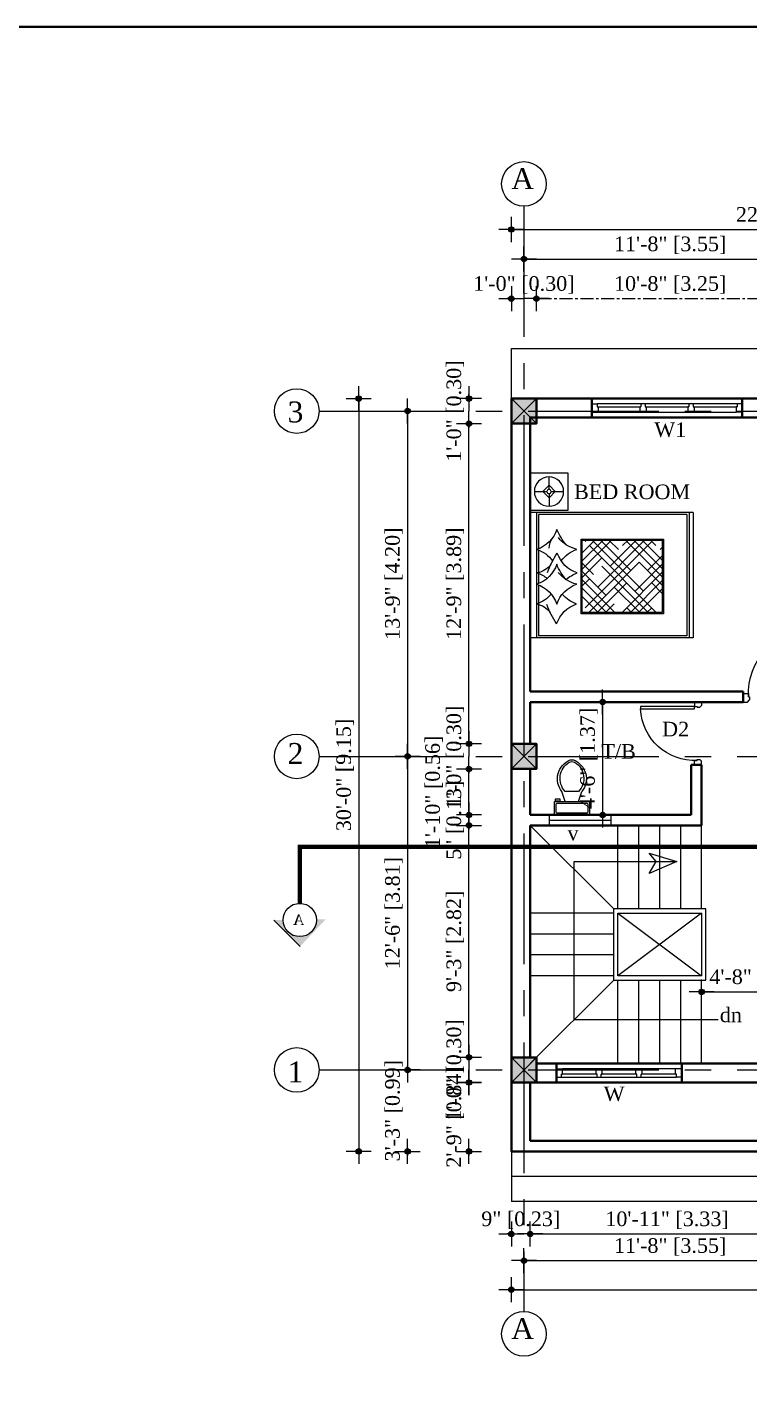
# Model space of a CAD drawing. Header units: feet. Extents: x 4160 to 31260, y -20219 to -1382.
# Drawn here: x 18262 to 18608, y -7173 to -6528 of the extents above; entities that cross this region are included whole.
import ezdxf

# ---------------------------------------------------------------- set-up
doc = ezdxf.new("R2010")
doc.units = ezdxf.units.FT
doc.header["$LTSCALE"] = 50
doc.header["$MEASUREMENT"] = 0
doc.header["$PDMODE"] = 34
for name, pattern in [('ACAD_ISO03W100', [30, 12, -18]), ('CENTER', [2, 1.25, -0.25, 0.25, -0.25]), ('HIDDEN', [0.375, 0.25, -0.125])]:
    doc.linetypes.add(name, pattern=pattern)
for name, color, linetype, lineweight in [('5Fixtures', 21, 'Continuous', 13), ('COLUMN', 145, 'Continuous', 40), ('DIMENISON', 152, 'Continuous', 9), ('DIMENSION', 142, 'Continuous', 13), ('DOOR & WIN', 11, 'Continuous', 25), ('DOOR PLAN', 241, 'Continuous', 13), ('HACTH', 8, 'Continuous', 13), ('stair', 140, 'Continuous', 18), ('Text1', 3, 'Continuous', 25), ('wall', 6, 'Continuous', 40), ('WINDOW FRAME PLAN', 102, 'Continuous', 15)]:
    doc.layers.add(name, color=color, linetype=linetype, lineweight=lineweight)
for name, color, linetype in [('CL', 253, 'CENTER'), ('DW', 10, 'Continuous'), ('Furniture', 32, 'Continuous'), ('Text', 7, 'Continuous')]:
    doc.layers.add(name, color=color, linetype=linetype)
doc.styles.add('7 INCH', font='times.ttf', dxfattribs={"height": 7})
doc.styles.add('arial', font='times.ttf')
doc.styles.add('NAVARAJ', font='times.ttf', dxfattribs={"height": 9})
doc.dimstyles.new('7 INCH', dxfattribs={"dimscale": 0, "dimtxt": 7, "dimasz": 1, "dimexe": 2, "dimexo": 9, "dimgap": 2, "dimtad": 1, "dimdec": 0, "dimzin": 3, "dimdsep": 46, "dimlunit": 4, "dimtxsty": '7 INCH', "dimblk": 'DIM', "dimcen": 3, "dimdle": 3, "dimse1": 1, "dimse2": 1, "dimclrd": 256, "dimclre": 256, "dimclrt": 7, "dimadec": 1, "dimazin": 2, "dimtfac": 1, "dimtdec": 0, "dimtix": 1, "dimtofl": 0, "dimtmove": 2, "dimatfit": 3, "dimldrblk": 'DIM', "dimfxl": 2, "dimfrac": 2, "dimtolj": 2, "dimtzin": 0, "dimarcsym": 0})

# ---------------------------------------------------------------- blocks, each defined once
blk = doc.blocks.new('A$C151D7C43')
at = {"layer": 'HACTH', "ltscale": 0.1}
h = blk.add_hatch(color=256, dxfattribs=at)
h.dxf.hatch_style = 1
h.paths.add_polyline_path([(-12, 6), (-12, -6), (0, -6), (0, 6)])
at = {"layer": 'CL'}
for points in [[(0, 6), (-12, -6)], [(-12, 6), (0, -6)]]:
    blk.add_lwpolyline(points, dxfattribs=at)
at = {"layer": 'COLUMN'}
blk.add_lwpolyline([(-12, 6), (0, 6), (0, -6), (-12, -6)], close=True, dxfattribs=at)
blk = doc.blocks.new('3ls')
at = {"layer": 'DOOR PLAN'}
for p, q in [((-36, -2.5), (-34, -2.5)), ((-34, -2.5), (-33, -3.5)), ((-33.5, -6.5), (-33.5, -5)), ((-33.5, -5), (-33, -5)), ((-33, -5), (-33, -3.5)), ((-2, -2.5), (-3, -3.5)), ((-3, -5), (-3, -3.5)), ((-2.5, -5), (-3, -5)), ((-2.5, -6.5), (-2.5, -5)), ((0, -2.5), (-2, -2.5)), ((-36, -6.5), (-33.5, -6.5)), ((0, -6.5), (-2.5, -6.5))]:
    blk.add_line(p, q, dxfattribs=at)
blk.add_lwpolyline([(-2.5, -6.5), (-2.5, -37.5), (-4, -37.5), (-4, -6.5)], close=True, dxfattribs=at)
blk.add_arc((-2.5, -6.5), 31.04, 177.22978, 267.22978, dxfattribs=at)
blk = doc.blocks.new('w1')
at = {"layer": 'wall'}
for p, q in [((14233.75, -9321.44), (14233.75, -9330.44)), ((14233.75, -9321.44), (14233.75, -9330.44)), ((14293.75, -9321.44), (14293.75, -9330.44))]:
    blk.add_line(p, q, dxfattribs=at)
at = {"layer": 'WINDOW FRAME PLAN'}
for p, q in [((14233.75, -9323.94), (14236.75, -9323.94)), ((14290.75, -9323.94), (14236.75, -9323.94)), ((14236.75, -9326.44), (14236.75, -9323.94)), ((14252.75, -9326.44), (14252.75, -9323.94)), ((14255.75, -9326.44), (14255.75, -9323.94)), ((14271.75, -9326.44), (14271.75, -9323.94)), ((14274.75, -9326.44), (14274.75, -9323.94)), ((14293.75, -9323.94), (14290.75, -9323.94)), ((14290.75, -9326.44), (14290.75, -9323.94)), ((14233.75, -9327.94), (14236.25, -9327.94)), ((14236.25, -9327.94), (14236.25, -9326.44)), ((14236.25, -9326.44), (14236.75, -9326.44)), ((14253.25, -9326.44), (14236.25, -9326.44)), ((14236.25, -9327.94), (14291.25, -9327.94)), ((14253.25, -9327.94), (14253.25, -9326.44)), ((14255.25, -9327.94), (14255.25, -9326.44)), ((14255.25, -9326.44), (14255.75, -9326.44)), ((14272.25, -9326.44), (14255.25, -9326.44)), ((14272.25, -9326.44), (14271.75, -9326.44)), ((14272.25, -9327.94), (14272.25, -9326.44)), ((14290.75, -9326.44), (14274.25, -9326.44)), ((14274.25, -9327.94), (14274.25, -9326.44)), ((14291.25, -9326.44), (14290.75, -9326.44)), ((14291.25, -9327.94), (14291.25, -9326.44)), ((14293.75, -9327.94), (14291.25, -9327.94))]:
    blk.add_line(p, q, dxfattribs=at)
blk = doc.blocks.new('COMMODE')
at = {"layer": '5Fixtures'}
for p, q in [((0, 0), (-16.8, 0)), ((-16.8, 0), (-16.8, -6.4)), ((0, -6.4), (0, 0)), ((-16.8, -6.4), (0, -6.4)), ((-16, -1.6), (-16, -4.8)), ((-1.6, -0.8), (-15.2, -0.8)), ((-15.2, -5.6), (-1.6, -5.6)), ((-14.8, -6.8), (-14.8, -6.4)), ((-14, -6.4), (-14, -7.6)), ((-11.6, -6.4), (-13.2, -11.2)), ((-5.2, -6.4), (-3.6, -11.2)), ((-0.8, -4.8), (-0.8, -1.6)), ((-16.4, -6.8), (-14.8, -6.8)), ((-16.4, -7.6), (-16.4, -6.8)), ((-14, -7.6), (-16.4, -7.6)), ((-5.2, -11.2), (-11.6, -11.2))]:
    blk.add_line(p, q, dxfattribs=at)
for centre, radius, start, end in [((-15.3, -1.5), 0.707, 81.8699, 188.1301), ((-15.3, -4.9), 0.707, 171.8699, 278.1301), ((-1.5, -1.5), 0.707, 351.8699, 98.1301), ((-1.5, -4.9), 0.707, 261.8699, 8.1301), ((-5.58, -17.26), 9.74, 141.46911, 247.97143), ((-5.04, -17.45), 9.06, 136.36773, 238.94682), ((-11.22, -17.26), 9.74, 292.02843, 38.53071), ((-11.76, -17.45), 9.06, 301.05301, 43.63209), ((-8.4, -22.3), 3.2, 245.73182, 294.26817), ((-8.4, -23.2), 3.2, 254.86053, 285.13947)]:
    blk.add_arc(centre, radius, start, end, dxfattribs=at)
blk = doc.blocks.new('DIM')
at = {"layer": 'DIMENSION'}
h = blk.add_hatch(color=256, dxfattribs=at)
h.paths.add_polyline_path([(0, 1.28), (0, 0), (1.28, 0, 0.414214)])
h.paths.add_polyline_path([(1.28, 0), (0, 0), (0, -1.28, 0.414214)])
h.paths.add_polyline_path([(0, 0), (-1.28, 0, 0.414214), (0, -1.28)])
h.paths.add_polyline_path([(0, 1.28, 0.414214), (-1.28, 0), (0, 0)])
for p, q in [((-6, 0), (6, 0)), ((0, 6), (0, -6))]:
    blk.add_line(p, q, dxfattribs=at)
blk.add_circle((0, 0), 1.28, dxfattribs=at)
blk = doc.blocks.new('*D105')
at = {"layer": 'CL', "lineweight": -2, "ltscale": 0.1, "transparency": 16777216}
for p, q in [((18492.85, -6657.93), (18491.85, -6657.93)), ((18506.85, -6657.93), (18507.85, -6657.93))]:
    blk.add_line(p, q, dxfattribs=at)
at = {"layer": 'Defpoints', "color": 0, "ltscale": 0.1, "transparency": 16777216}
for p in [(18505.85, -6657.93), (18493.85, -6705.73), (18505.85, -6705.73)]:
    blk.add_point(p, dxfattribs=at)
at = {"layer": 'CL', "lineweight": -2, "ltscale": 0.1, "transparency": 16777216}
blk.add_blockref('DIM', (18493.85, -6657.93), dxfattribs=at)
at = {"layer": 'CL', "lineweight": -2, "ltscale": 0.1, "transparency": 16777216, "rotation": 180}
blk.add_blockref('DIM', (18505.85, -6657.93), dxfattribs=at)
at = {"layer": 'CL', "color": 7, "ltscale": 0.1, "transparency": 16777216, "insert": (18499.85, -6651.4), "char_height": 7, "attachment_point": 5, "style": '7 INCH'}
blk.add_mtext('\\A2;1\'-0" [0.30]', dxfattribs=at)
blk = doc.blocks.new('*D106')
at = {"layer": 'CL', "lineweight": -2, "ltscale": 0.1, "transparency": 16777216}
blk.add_line((18506.85, -6657.93), (18632.8, -6657.93), dxfattribs=at)
at = {"layer": 'Defpoints', "color": 0, "ltscale": 0.1, "transparency": 16777216}
for p in [(18633.8, -6657.93), (18505.85, -6705.73), (18633.8, -6705.73)]:
    blk.add_point(p, dxfattribs=at)
at = {"layer": 'CL', "lineweight": -2, "ltscale": 0.1, "transparency": 16777216, "rotation": 180}
blk.add_blockref('DIM', (18505.85, -6657.93), dxfattribs=at)
at = {"layer": 'CL', "lineweight": -2, "ltscale": 0.1, "transparency": 16777216}
blk.add_blockref('DIM', (18633.8, -6657.93), dxfattribs=at)
at = {"layer": 'CL', "color": 7, "ltscale": 0.1, "transparency": 16777216, "insert": (18569.82, -6651.4), "char_height": 7, "attachment_point": 5, "style": '7 INCH'}
blk.add_mtext('\\A2;10\'-8" [3.25]', dxfattribs=at)
blk = doc.blocks.new('*D110')
at = {"layer": 'Defpoints', "color": 0, "ltscale": 0.1, "transparency": 16777216}
for p in [(18639.8, -6638.97), (18499.85, -6705.73), (18639.8, -6705.73)]:
    blk.add_point(p, dxfattribs=at)
at = {"layer": 'DIMENSION', "lineweight": -2, "ltscale": 0.1, "transparency": 16777216}
blk.add_line((18500.85, -6638.97), (18638.8, -6638.97), dxfattribs=at)
at = {"layer": 'DIMENSION', "lineweight": -2, "ltscale": 0.1, "transparency": 16777216, "rotation": 180}
blk.add_blockref('DIM', (18499.85, -6638.97), dxfattribs=at)
at = {"layer": 'DIMENSION', "lineweight": -2, "ltscale": 0.1, "transparency": 16777216}
blk.add_blockref('DIM', (18639.8, -6638.97), dxfattribs=at)
at = {"layer": 'DIMENSION', "color": 7, "ltscale": 0.1, "transparency": 16777216, "insert": (18569.82, -6632.44), "char_height": 7, "attachment_point": 5, "style": '7 INCH'}
blk.add_mtext('\\A2;11\'-8" [3.55]', dxfattribs=at)
blk = doc.blocks.new('*D120')
at = {"layer": 'Defpoints', "color": 0, "ltscale": 0.1, "transparency": 16777216}
for p in [(18493.85, -7032.9), (18502.85, -7032.9), (18502.85, -7105.37)]:
    blk.add_point(p, dxfattribs=at)
at = {"layer": 'DIMENSION', "lineweight": -2, "ltscale": 0.1, "transparency": 16777216}
for p, q in [((18492.85, -7105.37), (18491.85, -7105.37)), ((18503.85, -7105.37), (18504.85, -7105.37))]:
    blk.add_line(p, q, dxfattribs=at)
blk.add_blockref('DIM', (18493.85, -7105.37), dxfattribs=at)
at = {"layer": 'DIMENSION', "lineweight": -2, "ltscale": 0.1, "transparency": 16777216, "rotation": 180}
blk.add_blockref('DIM', (18502.85, -7105.37), dxfattribs=at)
at = {"layer": 'DIMENSION', "color": 7, "ltscale": 0.1, "transparency": 16777216, "insert": (18498.35, -7098.84), "char_height": 7, "attachment_point": 5, "style": '7 INCH'}
blk.add_mtext('\\A2;9" [0.23]', dxfattribs=at)
blk = doc.blocks.new('*D121')
at = {"layer": 'Defpoints', "color": 0, "ltscale": 0.1, "transparency": 16777216}
for p in [(18502.85, -7032.9), (18633.8, -7032.9), (18633.8, -7105.37)]:
    blk.add_point(p, dxfattribs=at)
at = {"layer": 'DIMENSION', "lineweight": -2, "ltscale": 0.1, "transparency": 16777216}
blk.add_line((18503.85, -7105.37), (18632.8, -7105.37), dxfattribs=at)
at = {"layer": 'DIMENSION', "lineweight": -2, "ltscale": 0.1, "transparency": 16777216, "rotation": 180}
blk.add_blockref('DIM', (18502.85, -7105.37), dxfattribs=at)
at = {"layer": 'DIMENSION', "lineweight": -2, "ltscale": 0.1, "transparency": 16777216}
blk.add_blockref('DIM', (18633.8, -7105.37), dxfattribs=at)
at = {"layer": 'DIMENSION', "color": 7, "ltscale": 0.1, "transparency": 16777216, "insert": (18568.32, -7098.84), "char_height": 7, "attachment_point": 5, "style": '7 INCH'}
blk.add_mtext('\\A2;10\'-11" [3.33]', dxfattribs=at)
blk = doc.blocks.new('*D126')
at = {"layer": 'Defpoints', "color": 0, "ltscale": 0.1, "transparency": 16777216}
for p in [(18499.85, -7032.9), (18639.8, -7032.9), (18639.8, -7118.14)]:
    blk.add_point(p, dxfattribs=at)
at = {"layer": 'DIMENSION', "lineweight": -2, "ltscale": 0.1, "transparency": 16777216}
blk.add_line((18500.85, -7118.14), (18638.8, -7118.14), dxfattribs=at)
at = {"layer": 'DIMENSION', "lineweight": -2, "ltscale": 0.1, "transparency": 16777216, "rotation": 180}
blk.add_blockref('DIM', (18499.85, -7118.14), dxfattribs=at)
at = {"layer": 'DIMENSION', "lineweight": -2, "ltscale": 0.1, "transparency": 16777216}
blk.add_blockref('DIM', (18639.8, -7118.14), dxfattribs=at)
at = {"layer": 'DIMENSION', "color": 7, "ltscale": 0.1, "transparency": 16777216, "insert": (18569.82, -7111.62), "char_height": 7, "attachment_point": 5, "style": '7 INCH'}
blk.add_mtext('\\A2;11\'-8" [3.55]', dxfattribs=at)
blk = doc.blocks.new('*D103')
at = {"layer": 'Defpoints', "color": 0, "ltscale": 0.1, "transparency": 16777216}
for p in [(18493.85, -7032.9), (18786.81, -7032.9), (18786.81, -7132.04)]:
    blk.add_point(p, dxfattribs=at)
at = {"layer": 'DIMENSION', "lineweight": -2, "ltscale": 0.1, "transparency": 16777216}
blk.add_line((18494.85, -7132.04), (18785.81, -7132.04), dxfattribs=at)
at = {"layer": 'DIMENSION', "lineweight": -2, "ltscale": 0.1, "transparency": 16777216, "rotation": 180}
blk.add_blockref('DIM', (18493.85, -7132.04), dxfattribs=at)
at = {"layer": 'DIMENSION', "lineweight": -2, "ltscale": 0.1, "transparency": 16777216}
blk.add_blockref('DIM', (18786.81, -7132.04), dxfattribs=at)
at = {"layer": 'DIMENSION', "color": 7, "ltscale": 0.1, "transparency": 16777216, "insert": (18640.33, -7125.51), "char_height": 7, "attachment_point": 5, "style": '7 INCH'}
blk.add_mtext('\\A2;24\'-5" [7.44]', dxfattribs=at)
blk = doc.blocks.new('*D128')
at = {"layer": 'Defpoints', "color": 0, "ltscale": 0.1, "transparency": 16777216}
for p in [(18473.54, -7032.9), (18493.85, -7032.9), (18493.85, -7065.9)]:
    blk.add_point(p, dxfattribs=at)
at = {"layer": 'DIMENSION', "lineweight": -2, "ltscale": 0.1, "transparency": 16777216}
for p, q in [((18473.54, -7031.9), (18473.54, -7030.9)), ((18473.54, -7066.9), (18473.54, -7067.9))]:
    blk.add_line(p, q, dxfattribs=at)
for p, rotation in [((18473.54, -7032.9), 270), ((18473.54, -7065.9), 90)]:
    blk.add_blockref('DIM', p, dxfattribs=dict(at, rotation=rotation))
at = {"layer": 'DIMENSION', "color": 7, "ltscale": 0.1, "transparency": 16777216, "insert": (18467.02, -7049.4), "char_height": 7, "attachment_point": 5, "rotation": 90, "style": '7 INCH'}
blk.add_mtext('\\A2;2\'-9" [0.84]', dxfattribs=at)
blk = doc.blocks.new('*D129')
at = {"layer": 'Defpoints', "color": 0, "ltscale": 0.1, "transparency": 16777216}
for p in [(18473.54, -7020.9), (18493.85, -7020.9), (18493.85, -7032.9)]:
    blk.add_point(p, dxfattribs=at)
at = {"layer": 'DIMENSION', "lineweight": -2, "ltscale": 0.1, "transparency": 16777216}
for p, q in [((18473.54, -7019.9), (18473.54, -7018.9)), ((18473.54, -7033.9), (18473.54, -7034.9))]:
    blk.add_line(p, q, dxfattribs=at)
for p, rotation in [((18473.54, -7020.9), 270), ((18473.54, -7032.9), 90)]:
    blk.add_blockref('DIM', p, dxfattribs=dict(at, rotation=rotation))
at = {"layer": 'DIMENSION', "color": 7, "ltscale": 0.1, "transparency": 16777216, "insert": (18467.02, -7026.9), "char_height": 7, "attachment_point": 5, "rotation": 90, "style": '7 INCH'}
blk.add_mtext('\\A2;1\'-0" [0.30]', dxfattribs=at)
blk = doc.blocks.new('*D130')
at = {"layer": 'Defpoints', "color": 0, "ltscale": 0.1, "transparency": 16777216}
for p in [(18473.54, -6909.9), (18502.85, -6909.9), (18493.85, -7020.9)]:
    blk.add_point(p, dxfattribs=at)
at = {"layer": 'DIMENSION', "lineweight": -2, "ltscale": 0.1, "transparency": 16777216}
blk.add_line((18473.54, -7019.9), (18473.54, -6910.9), dxfattribs=at)
for p, rotation in [((18473.54, -6909.9), 90), ((18473.54, -7020.9), 270)]:
    blk.add_blockref('DIM', p, dxfattribs=dict(at, rotation=rotation))
at = {"layer": 'DIMENSION', "color": 7, "ltscale": 0.1, "transparency": 16777216, "insert": (18467.02, -6965.4), "char_height": 7, "attachment_point": 5, "rotation": 90, "style": '7 INCH'}
blk.add_mtext('\\A2;9\'-3" [2.82]', dxfattribs=at)
blk = doc.blocks.new('*D131')
at = {"layer": 'Defpoints', "color": 0, "ltscale": 0.1, "transparency": 16777216}
for p in [(18473.54, -6904.9), (18502.85, -6904.9), (18502.85, -6909.9)]:
    blk.add_point(p, dxfattribs=at)
at = {"layer": 'DIMENSION', "lineweight": -2, "ltscale": 0.1, "transparency": 16777216}
for p, q in [((18473.54, -6903.9), (18473.54, -6902.9)), ((18473.54, -6910.9), (18473.54, -6911.9))]:
    blk.add_line(p, q, dxfattribs=at)
for p, rotation in [((18473.54, -6904.9), 270), ((18473.54, -6909.9), 90)]:
    blk.add_blockref('DIM', p, dxfattribs=dict(at, rotation=rotation))
at = {"layer": 'DIMENSION', "color": 7, "ltscale": 0.1, "transparency": 16777216, "insert": (18467.02, -6907.4), "char_height": 7, "attachment_point": 5, "rotation": 90, "style": '7 INCH'}
blk.add_mtext('\\A2;5" [0.13]', dxfattribs=at)
blk = doc.blocks.new('*D132')
at = {"layer": 'Defpoints', "color": 0, "ltscale": 0.1, "transparency": 16777216}
for p in [(18473.54, -6882.9), (18493.85, -6882.9), (18502.85, -6904.9)]:
    blk.add_point(p, dxfattribs=at)
at = {"layer": 'DIMENSION', "lineweight": -2, "ltscale": 0.1, "transparency": 16777216}
blk.add_line((18473.54, -6903.9), (18473.54, -6883.9), dxfattribs=at)
for p, rotation in [((18473.54, -6882.9), 90), ((18473.54, -6904.9), 270)]:
    blk.add_blockref('DIM', p, dxfattribs=dict(at, rotation=rotation))
at = {"layer": 'DIMENSION', "color": 7, "ltscale": 0.1, "transparency": 16777216, "insert": (18456.86, -6893.9), "char_height": 7, "attachment_point": 5, "rotation": 90, "style": '7 INCH'}
blk.add_mtext('\\A2;1\'-10" [0.56]', dxfattribs=at)
blk = doc.blocks.new('*D133')
at = {"layer": 'Defpoints', "color": 0, "ltscale": 0.1, "transparency": 16777216}
for p in [(18473.54, -6870.9), (18493.85, -6870.9), (18493.85, -6882.9)]:
    blk.add_point(p, dxfattribs=at)
at = {"layer": 'DIMENSION', "lineweight": -2, "ltscale": 0.1, "transparency": 16777216}
for p, q in [((18473.54, -6869.9), (18473.54, -6868.9)), ((18473.54, -6883.9), (18473.54, -6884.9))]:
    blk.add_line(p, q, dxfattribs=at)
for p, rotation in [((18473.54, -6870.9), 270), ((18473.54, -6882.9), 90)]:
    blk.add_blockref('DIM', p, dxfattribs=dict(at, rotation=rotation))
at = {"layer": 'DIMENSION', "color": 7, "ltscale": 0.1, "transparency": 16777216, "insert": (18467.02, -6876.9), "char_height": 7, "attachment_point": 5, "rotation": 90, "style": '7 INCH'}
blk.add_mtext('\\A2;1\'-0" [0.30]', dxfattribs=at)
blk = doc.blocks.new('*D134')
at = {"layer": 'Defpoints', "color": 0, "ltscale": 0.1, "transparency": 16777216}
for p in [(18473.54, -6717.73), (18493.85, -6717.73), (18493.85, -6870.9)]:
    blk.add_point(p, dxfattribs=at)
at = {"layer": 'DIMENSION', "lineweight": -2, "ltscale": 0.1, "transparency": 16777216}
blk.add_line((18473.54, -6869.9), (18473.54, -6718.73), dxfattribs=at)
for p, rotation in [((18473.54, -6717.73), 90), ((18473.54, -6870.9), 270)]:
    blk.add_blockref('DIM', p, dxfattribs=dict(at, rotation=rotation))
at = {"layer": 'DIMENSION', "color": 7, "ltscale": 0.1, "transparency": 16777216, "insert": (18467.02, -6794.31), "char_height": 7, "attachment_point": 5, "rotation": 90, "style": '7 INCH'}
blk.add_mtext('\\A2;12\'-9" [3.89]', dxfattribs=at)
blk = doc.blocks.new('*D135')
at = {"layer": 'Defpoints', "color": 0, "ltscale": 0.1, "transparency": 16777216}
for p in [(18473.54, -6705.73), (18493.85, -6705.73), (18493.85, -6717.73)]:
    blk.add_point(p, dxfattribs=at)
at = {"layer": 'DIMENSION', "lineweight": -2, "ltscale": 0.1, "transparency": 16777216}
for p, q in [((18473.54, -6704.73), (18473.54, -6703.73)), ((18473.54, -6718.73), (18473.54, -6719.73))]:
    blk.add_line(p, q, dxfattribs=at)
for p, rotation in [((18473.54, -6705.73), 270), ((18473.54, -6717.73), 90)]:
    blk.add_blockref('DIM', p, dxfattribs=dict(at, rotation=rotation))
at = {"layer": 'DIMENSION', "color": 7, "ltscale": 0.1, "transparency": 16777216, "insert": (18467.02, -6711.73), "char_height": 7, "attachment_point": 5, "rotation": 90, "style": '7 INCH'}
blk.add_mtext('\\A2;1\'-0" [0.30]', dxfattribs=at)
blk = doc.blocks.new('*D136')
at = {"layer": 'Defpoints', "color": 0, "ltscale": 0.1, "transparency": 16777216}
for p in [(18502.85, -6850.9), (18502.85, -6904.9), (18537.51, -6904.9)]:
    blk.add_point(p, dxfattribs=at)
at = {"layer": 'DIMENSION', "lineweight": -2, "ltscale": 0.1, "transparency": 16777216}
blk.add_line((18537.51, -6851.9), (18537.51, -6903.9), dxfattribs=at)
for p, rotation in [((18537.51, -6850.9), 90), ((18537.51, -6904.9), 270)]:
    blk.add_blockref('DIM', p, dxfattribs=dict(at, rotation=rotation))
at = {"layer": 'DIMENSION', "color": 7, "ltscale": 0.1, "transparency": 16777216, "insert": (18530.98, -6877.9), "char_height": 7, "attachment_point": 5, "rotation": 90, "style": '7 INCH'}
blk.add_mtext('\\A2;4\'-6" [1.37]', dxfattribs=at)
blk = doc.blocks.new('*D137')
at = {"layer": 'Defpoints', "color": 0, "ltscale": 0.1, "transparency": 16777216}
for p in [(18499.85, -6711.73), (18444.18, -6876.9), (18499.85, -6876.9)]:
    blk.add_point(p, dxfattribs=at)
at = {"layer": 'DIMENSION', "lineweight": -2, "ltscale": 0.1, "transparency": 16777216}
blk.add_line((18444.18, -6712.73), (18444.18, -6875.9), dxfattribs=at)
for p, rotation in [((18444.18, -6711.73), 90), ((18444.18, -6876.9), 270)]:
    blk.add_blockref('DIM', p, dxfattribs=dict(at, rotation=rotation))
at = {"layer": 'DIMENSION', "color": 7, "ltscale": 0.1, "transparency": 16777216, "insert": (18437.66, -6794.31), "char_height": 7, "attachment_point": 5, "rotation": 90, "style": '7 INCH'}
blk.add_mtext('\\A2;13\'-9" [4.20]', dxfattribs=at)
blk = doc.blocks.new('*D138')
at = {"layer": 'Defpoints', "color": 0, "ltscale": 0.1, "transparency": 16777216}
for p in [(18499.85, -6876.9), (18444.18, -7026.9), (18493.85, -7026.9)]:
    blk.add_point(p, dxfattribs=at)
at = {"layer": 'DIMENSION', "lineweight": -2, "ltscale": 0.1, "transparency": 16777216}
blk.add_line((18444.18, -6877.9), (18444.18, -7025.9), dxfattribs=at)
for p, rotation in [((18444.18, -6876.9), 90), ((18444.18, -7026.9), 270)]:
    blk.add_blockref('DIM', p, dxfattribs=dict(at, rotation=rotation))
at = {"layer": 'DIMENSION', "color": 7, "ltscale": 0.1, "transparency": 16777216, "insert": (18437.66, -6951.9), "char_height": 7, "attachment_point": 5, "rotation": 90, "style": '7 INCH'}
blk.add_mtext('\\A2;12\'-6" [3.81]', dxfattribs=at)
blk = doc.blocks.new('*D139')
at = {"layer": 'Defpoints', "color": 0, "ltscale": 0.1, "transparency": 16777216}
for p in [(18493.85, -7026.9), (18444.18, -7065.9), (18493.85, -7065.9)]:
    blk.add_point(p, dxfattribs=at)
at = {"layer": 'DIMENSION', "lineweight": -2, "ltscale": 0.1, "transparency": 16777216}
for p, q in [((18444.18, -7025.9), (18444.18, -7024.9)), ((18444.18, -7066.9), (18444.18, -7067.9))]:
    blk.add_line(p, q, dxfattribs=at)
for p, rotation in [((18444.18, -7026.9), 270), ((18444.18, -7065.9), 90)]:
    blk.add_blockref('DIM', p, dxfattribs=dict(at, rotation=rotation))
at = {"layer": 'DIMENSION', "color": 7, "ltscale": 0.1, "transparency": 16777216, "insert": (18437.66, -7046.4), "char_height": 7, "attachment_point": 5, "rotation": 90, "style": '7 INCH'}
blk.add_mtext('\\A2;3\'-3" [0.99]', dxfattribs=at)
blk = doc.blocks.new('*D104')
at = {"layer": 'Defpoints', "color": 0, "ltscale": 0.1, "transparency": 16777216}
for p in [(18493.85, -6705.73), (18420.85, -7065.9), (18493.85, -7065.9)]:
    blk.add_point(p, dxfattribs=at)
at = {"layer": 'DIMENSION', "lineweight": -2, "ltscale": 0.1, "transparency": 16777216}
blk.add_line((18420.85, -6706.73), (18420.85, -7064.9), dxfattribs=at)
for p, rotation in [((18420.85, -6705.73), 90), ((18420.85, -7065.9), 270)]:
    blk.add_blockref('DIM', p, dxfattribs=dict(at, rotation=rotation))
at = {"layer": 'DIMENSION', "color": 7, "ltscale": 0.1, "transparency": 16777216, "insert": (18414.32, -6885.81), "char_height": 7, "attachment_point": 5, "rotation": 90, "style": '7 INCH'}
blk.add_mtext('\\A2;30\'-0" [9.15]', dxfattribs=at)
blk = doc.blocks.new('6H')
at = {"layer": 'wall'}
for p, q in [((0, -9), (0, 0)), ((-72, -9), (-72, 0)), ((-72, -9), (-72, 0))]:
    blk.add_line(p, q, dxfattribs=at)
at = {"layer": 'WINDOW FRAME PLAN'}
for p, q in [((-72, -2.5), (-69.5, -2.5)), ((-69.5, -2.5), (-2.5, -2.5)), ((-69.5, -2.5), (-69.5, -4)), ((-69.5, -4), (-69, -4)), ((-48.5, -4), (-69.5, -4)), ((-69, -4), (-69, -6.5)), ((-49, -4), (-49, -6.5)), ((-48.5, -2.5), (-48.5, -4)), ((-46.5, -2.5), (-46.5, -4)), ((-46.5, -4), (-46, -4)), ((-25.5, -4), (-46.5, -4)), ((-46, -4), (-46, -6.5)), ((-26, -4), (-26, -6.5)), ((-25.5, -4), (-26, -4)), ((-25.5, -2.5), (-25.5, -4)), ((-23.5, -2.5), (-23.5, -4)), ((-3, -4), (-23.5, -4)), ((-23, -4), (-23, -6.5)), ((-3, -4), (-3, -6.5)), ((-2.5, -4), (-3, -4)), ((0, -2.5), (-2.5, -2.5)), ((-2.5, -2.5), (-2.5, -4)), ((-72, -6.5), (-69, -6.5)), ((-3, -6.5), (-69, -6.5)), ((0, -6.5), (-3, -6.5))]:
    blk.add_line(p, q, dxfattribs=at)
blk = doc.blocks.new('*D140')
at = {"layer": 'Defpoints', "color": 0, "ltscale": 0.1, "transparency": 16777216}
for p in [(18584.85, -6909.9), (18640.8, -6918.9), (18640.8, -6989.57)]:
    blk.add_point(p, dxfattribs=at)
at = {"layer": 'DIMENSION', "lineweight": -2, "ltscale": 0.1, "transparency": 16777216}
blk.add_line((18585.85, -6989.57), (18639.8, -6989.57), dxfattribs=at)
at = {"layer": 'DIMENSION', "lineweight": -2, "ltscale": 0.1, "transparency": 16777216, "rotation": 180}
blk.add_blockref('DIM', (18584.85, -6989.57), dxfattribs=at)
at = {"layer": 'DIMENSION', "lineweight": -2, "ltscale": 0.1, "transparency": 16777216}
blk.add_blockref('DIM', (18640.8, -6989.57), dxfattribs=at)
at = {"layer": 'DIMENSION', "color": 7, "ltscale": 0.1, "transparency": 16777216, "insert": (18612.82, -6983.04), "char_height": 7, "attachment_point": 5, "style": '7 INCH'}
blk.add_mtext('\\A2;4\'-8" [1.42]', dxfattribs=at)
blk = doc.blocks.new('A$C474A2605')
at = {"layer": 'Furniture'}
h = blk.add_hatch(dxfattribs=at)
h.set_pattern_fill('HOUND,_O', color=140, scale=45, angle=225)
h.set_pattern_definition([(225, (775.496, 1155.05), (-5.9662135, -9.943689), [45, -22.5]), (315, (775.496, 1155.05), (-5.9662135, 9.943689), [45, -22.5])])
h.paths.add_polyline_path([(53.12, 65.75), (14.79, 65.75), (14.79, 31.07), (53.12, 31.07)])
at = {"layer": 'Furniture', "linetype": 'Continuous'}
for p, q in [((69, 92), (66, 89)), ((69, 90), (69, 96)), ((72, 89), (69, 92)), ((68, 89), (62, 89)), ((66, 89), (69, 86)), ((69, 86), (72, 89)), ((69, 88), (69, 82)), ((76, 89), (70, 89)), ((0, 79), (0, 19)), ((0, 79), (78, 79)), ((2, 79), (2, 19)), ((0, 19), (78, 19))]:
    blk.add_line(p, q, dxfattribs=at)
at = {"layer": 'Furniture', "color": 143}
for p, q in [((3, 78), (3, 20)), ((3, 78), (74, 78)), ((74, 78), (74, 61.6)), ((74, 61.03), (74, 50.17)), ((74, 44.33), (74, 20)), ((3, 20), (74, 20))]:
    blk.add_line(p, q, dxfattribs=at)
at = {"layer": 'Furniture'}
for p, q in [((75, 79), (75, 19)), ((78, 79), (78, 19))]:
    blk.add_line(p, q, dxfattribs=at)
at = {"layer": 'Furniture', "color": 160}
blk.add_line((74, 49.84), (74, 44.97), dxfattribs=at)
at = {"layer": 'Furniture'}
blk.add_lwpolyline([(60, 98), (60, 80), (78, 80), (78, 98)], close=True, dxfattribs=at)
at = {"layer": 'Furniture', "color": 21, "linetype": 'Continuous'}
for points in [[(53.62, 61.63), (53.62, 66.25), (14.29, 66.25), (14.29, 30.57), (53.62, 30.57), (53.62, 61.63)], [(53.12, 61.63), (53.12, 65.75), (14.79, 65.75), (14.79, 31.07), (53.12, 31.07), (53.12, 34.94)], [(53.12, 50.55), (53.12, 60.89)], [(53.12, 44.93), (53.12, 49.85)], [(53.12, 35.58), (53.12, 48.4)]]:
    blk.add_lwpolyline(points, dxfattribs=at)
at = {"layer": 'Furniture', "color": 21}
for points in [[(53.12, 61.4), (53.12, 65.75), (14.79, 65.75), (14.79, 31.07), (53.12, 31.07), (53.12, 35.13)], [(53.12, 50.23), (53.12, 61.2)], [(53.12, 44.93), (53.12, 49.53)], [(53.12, 35.28), (53.12, 44.26)]]:
    blk.add_lwpolyline(points, dxfattribs=at)
at = {"layer": 'Furniture', "linetype": 'Continuous'}
for radius in [7, 1]:
    blk.add_circle((69, 89), radius, dxfattribs=at)
at = {"layer": 'Furniture', "color": 21}
for centre, radius, start, end in [((51.96, 76.84), 15.96, 283.48431, 321.68309), ((41.04, 80.68), 26.11, 318.70406, 337.91234), ((79.66, 75.75), 15.24, 198.70696, 251.29304), ((59.48, 61.57), 9.43, 1.65063, 33.85254), ((50.79, 46.88), 15.24, 35.91705, 71.29304), ((79.66, 46.88), 15.24, 108.70696, 144.29575)]:
    blk.add_arc(centre, radius, start, end, dxfattribs=at)
at = {"layer": 'Furniture', "color": 40}
for centre, radius, start, end in [((50.59, 64.47), 15.24, 288.70696, 341.29304), ((28.21, 35.16), 44.18, 20.06362, 33.57033), ((76.76, 60.7), 10.88, 217.67511, 258.37139), ((50.59, 35.61), 15.24, 47.77997, 71.29304), ((79.46, 35.61), 15.24, 108.70696, 128.90722)]:
    blk.add_arc(centre, radius, start, end, dxfattribs=at)
at = {"layer": 'Furniture', "color": 160}
for centre, radius, start, end in [((41.12, 64.01), 26.11, 318.70406, 337.91234), ((79.74, 59.08), 15.24, 198.70696, 251.29304), ((52.04, 60.17), 15.96, 283.48431, 321.68309), ((50.88, 30.22), 15.24, 18.70696, 71.29304), ((79.74, 30.22), 15.24, 108.70696, 161.29304)]:
    blk.add_arc(centre, radius, start, end, dxfattribs=at)
at = {"layer": 'Furniture', "color": 11}
for centre, radius, start, end in [((50.91, 49.64), 15.24, 288.70696, 320.31035), ((79.78, 49.64), 15.24, 219.47815, 251.29304), ((50.91, 20.77), 15.24, 18.70696, 71.29304), ((28.54, 50.09), 44.18, 326.42967, 339.93638), ((77.09, 24.55), 10.88, 101.62861, 142.32489)]:
    blk.add_arc(centre, radius, start, end, dxfattribs=at)
blk = doc.blocks.new('*D221')
at = {"layer": 'Defpoints', "color": 0, "ltscale": 0.1, "transparency": 16777216}
for p in [(18767.74, -6624.87), (18493.85, -6705.73), (18767.74, -6705.73)]:
    blk.add_point(p, dxfattribs=at)
at = {"layer": 'DIMENSION', "lineweight": -2, "ltscale": 0.1, "transparency": 16777216}
blk.add_line((18494.85, -6624.87), (18766.74, -6624.87), dxfattribs=at)
at = {"layer": 'DIMENSION', "lineweight": -2, "ltscale": 0.1, "transparency": 16777216, "rotation": 180}
blk.add_blockref('DIM', (18493.85, -6624.87), dxfattribs=at)
at = {"layer": 'DIMENSION', "lineweight": -2, "ltscale": 0.1, "transparency": 16777216}
blk.add_blockref('DIM', (18767.74, -6624.87), dxfattribs=at)
at = {"layer": 'DIMENSION', "color": 7, "ltscale": 0.1, "transparency": 16777216, "insert": (18630.8, -6618.35), "char_height": 7, "attachment_point": 5, "style": '7 INCH'}
blk.add_mtext('\\A2;22\'-10" [6.96]', dxfattribs=at)

msp = doc.modelspace()

# ---------------------------------------------------------------- hatches: boundary and pattern name
at = {"layer": 'DOOR & WIN', "linetype": 'ACAD_ISO03W100', "ltscale": 0.3}
msp.add_hatch(color=256, dxfattribs=at).paths.add_polyline_path([(18405.07, -6954.8), (18400.6, -6954.8, -0.428023), (18392.64, -6963.15, -0.414214), (18384.67, -6955.18), (18380.2, -6955.18), (18392.83, -6967.8)])

# ---------------------------------------------------------------- linework, layer by layer
at = {"layer": 'CL'}
for p, q in [((18499.85, -6613.74), (18499.85, -7142.47)), ((18401.87, -6711.73), (18859.73, -6711.73)), ((18401.87, -6876.9), (18859.73, -6876.9)), ((18401.87, -7026.9), (18859.73, -7026.9))]:
    msp.add_line(p, q, dxfattribs=at)
at = {"layer": 'DIMENISON'}
for centre in [(18499.85, -6603.06), (18391.19, -6711.73), (18391.19, -6876.9), (18391.19, -7026.9), (18499.85, -7153.15)]:
    msp.add_circle(centre, 10.68, dxfattribs=at)
at = {"layer": 'DIMENSION', "ltscale": 0.1}
for p, q in [((18493.85, -6681.73), (18767.74, -6681.73)), ((18541.35, -6904.9), (18541.35, -6909.9)), ((18511.87, -6907.4), (18541.35, -6907.4))]:
    msp.add_line(p, q, dxfattribs=at)
msp.add_lwpolyline([(18511.87, -6904.9), (18511.87, -6909.9)], dxfattribs=at)
at = {"layer": 'DIMENSION', "ltscale": 2}
msp.add_lwpolyline([(18592.79, -7002.9), (18523.85, -7002.9), (18523.85, -6927.18), (18573.06, -6927.18), (18559.74, -6932.91), (18563.09, -6927.18), (18559.84, -6923.13), (18573.06, -6927.18)], dxfattribs=at)
at = {"layer": 'DOOR & WIN', "linetype": 'ACAD_ISO03W100', "ltscale": 0.3}
msp.add_line((18380.2, -6955.18), (18392.83, -6967.8), dxfattribs=at)
at = {"layer": 'DOOR & WIN', "linetype": 'HIDDEN', "ltscale": 0.01, "const_width": 2}
msp.add_lwpolyline([(18875.16, -6942.76), (18875.16, -6920.22), (18392.64, -6920.22), (18392.64, -6947.21)], dxfattribs=at)
at = {"layer": 'DOOR & WIN', "ltscale": 0.3}
msp.add_circle((18392.64, -6955.18), 7.97, dxfattribs=at)
at = {"layer": 'stair', "ltscale": 0.1}
msp.add_line((18493.85, -6705.73), (18493.85, -6681.73), dxfattribs=at)
at = {"layer": 'stair'}
for p, q in [((18542.85, -6983.9), (18542.85, -6949.9)), ((18542.85, -6981.9), (18502.85, -6981.9)), ((18584.85, -6981.9), (18544.85, -6981.9)), ((18642.8, -7077.9), (18493.85, -7077.9)), ((18642.8, -7089.9), (18493.85, -7089.9))]:
    msp.add_line(p, q, dxfattribs=at)
for points in [[(18542.85, -6949.9), (18502.85, -6909.9)], [(18544.85, -6949.9), (18544.85, -6909.9)], [(18554.85, -6949.9), (18554.85, -6909.9)], [(18564.85, -6949.9), (18564.85, -6909.9)], [(18574.85, -6949.9), (18574.85, -6909.9)], [(18584.85, -6949.9), (18584.85, -6909.9)], [(18542.85, -6983.9), (18586.85, -6983.9), (18586.85, -6949.9), (18542.85, -6949.9)], [(18542.85, -6951.9), (18502.85, -6951.9)], [(18544.85, -6951.9), (18584.85, -6981.9)], [(18584.85, -6951.9), (18544.85, -6981.9), (18544.85, -6951.9), (18584.85, -6951.9), (18584.85, -6981.9)], [(18542.85, -6961.9), (18502.85, -6961.9)], [(18542.85, -6971.9), (18502.85, -6971.9)], [(18542.85, -6981.9), (18502.85, -6981.9)], [(18542.85, -6983.9), (18502.85, -7023.9)], [(18544.85, -7023.9), (18544.85, -6983.9)], [(18554.85, -7023.9), (18554.85, -6983.9)], [(18564.85, -7023.9), (18564.85, -6983.9)], [(18574.85, -7023.9), (18574.85, -6983.9)], [(18584.85, -7023.9), (18584.85, -6983.9)], [(18493.85, -7065.9), (18493.85, -7089.9)]]:
    msp.add_lwpolyline(points, dxfattribs=at)
at = {"layer": 'wall'}
for p, q in [((18493.85, -7032.9), (18493.85, -6705.73)), ((18633.8, -6705.73), (18493.85, -6705.73)), ((18502.85, -6845.9), (18502.85, -6714.73)), ((18633.8, -6714.73), (18502.85, -6714.73)), ((18604.8, -6845.9), (18502.85, -6845.9)), ((18604.8, -6850.9), (18604.8, -6845.9)), ((18502.85, -6870.9), (18502.85, -6850.9)), ((18579.85, -6850.9), (18502.85, -6850.9)), ((18584.85, -6850.9), (18579.85, -6850.9)), ((18604.8, -6850.9), (18584.85, -6850.9)), ((18502.85, -6904.9), (18502.85, -6882.9)), ((18579.85, -6904.9), (18579.85, -6880.9)), ((18584.85, -6904.9), (18584.85, -6880.9)), ((18579.85, -6904.9), (18502.85, -6904.9)), ((18584.85, -6909.9), (18584.85, -6904.9)), ((18502.85, -7020.9), (18502.85, -6909.9)), ((18584.85, -6909.9), (18502.85, -6909.9)), ((18633.8, -7023.9), (18505.85, -7023.9)), ((18633.8, -7032.9), (18493.85, -7032.9)), ((18633.8, -7060.9), (18502.85, -7060.9)), ((18633.8, -7065.9), (18502.85, -7065.9))]:
    msp.add_line(p, q, dxfattribs=at)
at = {"layer": 'wall', "ltscale": 0.1}
msp.add_line((18584.85, -6880.9), (18579.85, -6880.9), dxfattribs=at)
msp.add_lwpolyline([(17057.05, -6527.97), (19633.22, -6527.97), (19633.22, -8677.08), (17057.05, -8677.08)], close=True, dxfattribs=at)
at = {"layer": 'wall'}
for points in [[(18502.85, -7065.9), (18493.85, -7065.9), (18493.85, -7032.9)], [(18502.85, -7032.9), (18502.85, -7060.9)]]:
    msp.add_lwpolyline(points, dxfattribs=at)

# ---------------------------------------------------------------- block references
at = {"layer": 'DIMENSION', "ltscale": 2, "xscale": -1}
msp.add_blockref('6H', (18532.32, -6705.73), dxfattribs=at)
at = {"layer": 'DIMENSION', "ltscale": 2, "xscale": -1, "rotation": 180}
msp.add_blockref('COMMODE', (18531.21, -6904.9), dxfattribs=at)
at = {"layer": 'DW', "linetype": 'Continuous', "ltscale": 5, "xscale": -1}
msp.add_blockref('A$C474A2605', (18580.85, -6839.21), dxfattribs=at)
at = {"layer": 'wall', "ltscale": 0.1}
for p in [(18505.85, -6711.73), (18505.85, -6876.9), (18505.85, -7026.9)]:
    msp.add_blockref('A$C151D7C43', p, dxfattribs=at)
at = {"layer": 'wall', "ltscale": 2, "xscale": -1, "rotation": 180}
msp.add_blockref('3ls', (18640.8, -6853.4), dxfattribs=at)
at = {"layer": 'wall', "ltscale": 2, "xscale": -0.8333333333333334, "yscale": 0.8333333333333334, "zscale": 0.8333333333333334, "rotation": 270}
msp.add_blockref('3ls', (18586.94, -6850.9), dxfattribs=at)
at = {"layer": 'wall'}
msp.add_blockref('w1', (4281.61, 2297.54), dxfattribs=at)

# ---------------------------------------------------------------- texts
at = {"layer": 'DOOR & WIN', "linetype": 'ACAD_ISO03W100', "ltscale": 0.3, "style": '7 INCH', "text_generation_flag": 2}
msp.add_text('A', height=5, dxfattribs=at).set_placement((18394.79, -6957.55))
at = {"layer": 'Text', "ltscale": 2, "style": '7 INCH'}
for s, p in [('W1', (18562.24, -6724.14)), ('D2', (18565.96, -6867.36)), ('T/B', (18536.93, -6878.03)), ('W', (18538.02, -7041.84))]:
    msp.add_text(s, height=7, dxfattribs=at).set_placement(p)
at = {"layer": 'Text'}
for s, style, p in [('BED ROOM', 'NAVARAJ', (18523.84, -6753.83)), ('v', '7 INCH', (18520.69, -6917.12)), ('dn', '7 INCH', (18593.57, -7004.06))]:
    msp.add_text(s, height=7, dxfattribs=dict(at, style=style)).set_placement(p)
at = {"layer": 'Text1', "lineweight": 30, "char_height": 10, "width": 17.5966, "attachment_point": 2, "style": 'arial'}
for s, insert in [('A', (18499.24, -6595.52)), ('3', (18390.57, -6707.12)), ('2', (18390.57, -6870.51)), ('1', (18390.57, -7022.86)), ('A', (18499.24, -7145.61))]:
    msp.add_mtext(s, dxfattribs=dict(at, insert=insert))

# ---------------------------------------------------------------- dimensions: what is measured, and where the dimension line sits
at = {"layer": 'CL', "ltscale": 0.1}
for base, p1, p2, picture, middle in [((18505.85, -6657.93), (18493.85, -6705.73), (18505.85, -6705.73), '*D105', (18499.85, -6651.4)), ((18633.8, -6657.93), (18505.85, -6705.73), (18633.8, -6705.73), '*D106', (18569.82, -6651.4))]:
    dim = msp.add_linear_dim(base=base, p1=p1, p2=p2, dimstyle='7 INCH', override={"dimscale": 1}, dxfattribs=at)
    dim.commit()
    dim.dimension.update_dxf_attribs({"geometry": picture, "text_midpoint": middle})
at = {"layer": 'DIMENSION', "ltscale": 0.1}
for base, p1, p2, picture, middle in [((18767.74, -6624.87), (18493.85, -6705.73), (18767.74, -6705.73), '*D221', (18630.8, -6618.35)), ((18639.8, -6638.97), (18499.85, -6705.73), (18639.8, -6705.73), '*D110', (18569.82, -6632.44)), ((18640.8, -6989.57), (18584.85, -6909.9), (18640.8, -6918.9), '*D140', (18612.82, -6983.04)), ((18502.85, -7105.37), (18493.85, -7032.9), (18502.85, -7032.9), '*D120', (18498.35, -7098.84)), ((18786.81, -7132.04), (18493.85, -7032.9), (18786.81, -7032.9), '*D103', (18640.33, -7125.51)), ((18639.8, -7118.14), (18499.85, -7032.9), (18639.8, -7032.9), '*D126', (18569.82, -7111.62)), ((18633.8, -7105.37), (18502.85, -7032.9), (18633.8, -7032.9), '*D121', (18568.32, -7098.84))]:
    dim = msp.add_linear_dim(base=base, p1=p1, p2=p2, dimstyle='7 INCH', override={"dimscale": 1}, dxfattribs=at)
    dim.commit()
    dim.dimension.update_dxf_attribs({"geometry": picture, "text_midpoint": middle})
for base, p1, p2, picture, middle in [((18473.54, -6705.73), (18493.85, -6717.73), (18493.85, -6705.73), '*D135', (18467.02, -6711.73)), ((18420.85, -7065.9), (18493.85, -6705.73), (18493.85, -7065.9), '*D104', (18414.32, -6885.81)), ((18444.18, -6876.9), (18499.85, -6711.73), (18499.85, -6876.9), '*D137', (18437.66, -6794.31)), ((18473.54, -6717.73), (18493.85, -6870.9), (18493.85, -6717.73), '*D134', (18467.02, -6794.31)), ((18537.51, -6904.9), (18502.85, -6850.9), (18502.85, -6904.9), '*D136', (18530.98, -6877.9)), ((18473.54, -6870.9), (18493.85, -6882.9), (18493.85, -6870.9), '*D133', (18467.02, -6876.9)), ((18444.18, -7026.9), (18499.85, -6876.9), (18493.85, -7026.9), '*D138', (18437.66, -6951.9)), ((18473.54, -6904.9), (18502.85, -6909.9), (18502.85, -6904.9), '*D131', (18467.02, -6907.4)), ((18473.54, -6909.9), (18493.85, -7020.9), (18502.85, -6909.9), '*D130', (18467.02, -6965.4)), ((18473.54, -7020.9), (18493.85, -7032.9), (18493.85, -7020.9), '*D129', (18467.02, -7026.9)), ((18444.18, -7065.9), (18493.85, -7026.9), (18493.85, -7065.9), '*D139', (18437.66, -7046.4)), ((18473.54, -7032.9), (18493.85, -7065.9), (18493.85, -7032.9), '*D128', (18467.02, -7049.4))]:
    dim = msp.add_linear_dim(base=base, p1=p1, p2=p2, angle=90, dimstyle='7 INCH', override={"dimscale": 1}, dxfattribs=at)
    dim.commit()
    dim.dimension.update_dxf_attribs({"geometry": picture, "text_midpoint": middle})
dim = msp.add_linear_dim(base=(18473.54, -6882.9), p1=(18502.85, -6904.9), p2=(18493.85, -6882.9), angle=90, dimstyle='7 INCH', override={"dimscale": 1}, dxfattribs=at)
dim.commit()
dim.dimension.update_dxf_attribs({"geometry": '*D132', "text_midpoint": (18456.86, -6893.9), "dimtype": 160})

doc.saveas('drawing.dxf')
